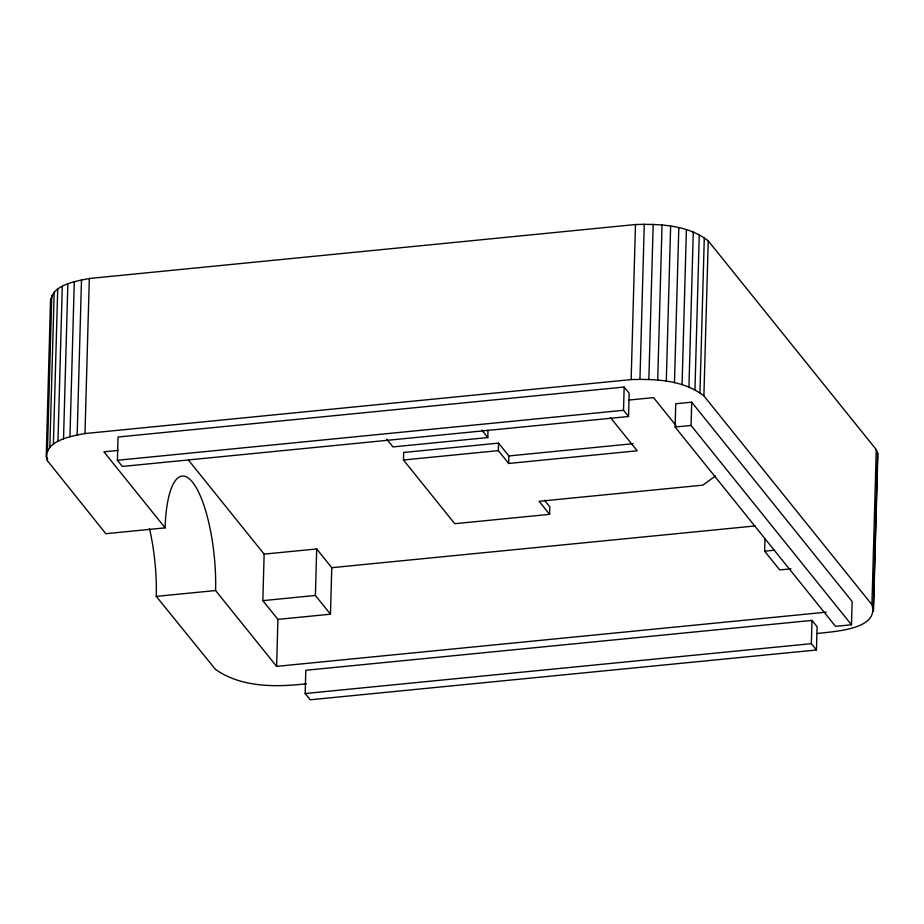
<?xml version="1.0" encoding="UTF-8"?>
<svg xmlns="http://www.w3.org/2000/svg" width="924" height="924" viewBox="0 0 924 924"><rect width="100%" height="100%" fill="white"/><g stroke="black" fill="none" stroke-linecap="round" stroke-linejoin="round"><path stroke-width="1.39" d="M826.229 612.173L276.611 666.366L215.581 590.54A83.541 24.07 84.4 0 0 192.504 482.155A83.541 24.07 84.4 0 0 165.119 527.858L105.81 533.702L47.367 460.66C42.215 440.967 71.136 436.128 84.985 433.552L631.15 379.591C655.867 378.886 683.61 380.041 703.892 395.888L871.933 604.666C879.764 630.168 831.392 631.519 816.989 633.552M873.469 611.538L877.8 456.491L877.661 453.049L876.264 449.618L708.223 240.829C687.941 224.994 660.198 223.827 635.481 224.532L89.316 278.494C75.583 281.231 48.14 285.343 51.305 304.47M46.2 457.253L50.566 298.787M47.447 450.496L51.779 295.449M47.367 460.66L47.447 457.784M49.85 447.274L54.181 292.215M53.373 444.236L57.704 289.177M57.958 441.429L62.289 286.382M63.525 438.912L67.856 283.864M69.958 436.74L74.29 281.681M77.166 434.938L81.497 279.88M84.985 433.552L89.316 278.494M117.394 460.279L118.053 437.017L624.174 387.041L629.186 393.266L628.528 416.516L122.361 466.458L117.394 460.279L623.527 410.291L628.528 416.516M276.611 666.366L277.928 619.38L262.843 600.646L264.137 554.123L188.531 460.187M305.163 693.531L305.809 670.27L812 620.397L817.093 626.726L816.446 649.988L310.21 699.791L305.163 693.531L811.353 643.658L816.446 649.988M277.928 619.38L330.48 614.206L315.396 595.46L316.689 548.948L264.137 554.123M330.48 614.206L331.774 567.683L316.689 548.948M544.559 500.3L549.815 506.826L549.595 514.345L454.735 523.7L403.453 459.99L403.661 452.471L498.533 443.116L508.858 455.948L508.65 463.467L637.19 450.785L610.498 417.625M386.671 439.143L392.931 446.916L487.803 437.56L488.011 430.041M508.65 463.467L498.325 450.635L498.533 443.116M623.527 410.291L624.174 387.041M631.15 379.591L635.481 224.532M639.951 379.256L644.282 224.209M648.856 379.418L653.187 224.359M657.703 380.053L662.034 225.006M666.296 381.162L670.628 226.114M674.474 382.721L678.805 227.674M675.097 427.027L675.744 403.765L691.706 402.194L852.136 601.512L851.489 624.774L835.527 626.345L675.097 427.027L691.06 425.456L851.489 624.774M682.074 384.696L686.405 229.649M688.946 387.052L693.277 232.005M691.06 425.456L691.706 402.194M694.952 389.743L699.283 234.684M699.965 392.712L704.296 237.653M703.892 395.888L708.223 240.829M790.967 568.803L779.706 569.912L764.622 551.166L764.98 538.484M811.353 643.658L812 620.397M871.933 604.666L876.264 449.618M873.33 608.096L877.661 453.049M715.557 475.952L702.76 485.158L539.096 501.293L549.595 514.345M118.272 450.404L103.915 451.813L165.119 527.858M629.14 400.023L653.534 397.62L676.137 425.71M403.453 459.99L498.325 450.635M508.858 455.948L633.113 443.693M331.774 567.683L755.174 525.941M149.457 528.505A83.541 24.07 84.4 0 1 156.26 596.384L215.581 590.54M262.843 600.646L315.396 595.46M764.622 551.166L774.474 550.196M306.514 683.76C276.126 687.237 241.476 687.733 215.419 669.357L156.26 596.384M481.797 430.099L487.803 437.56"/></g></svg>
